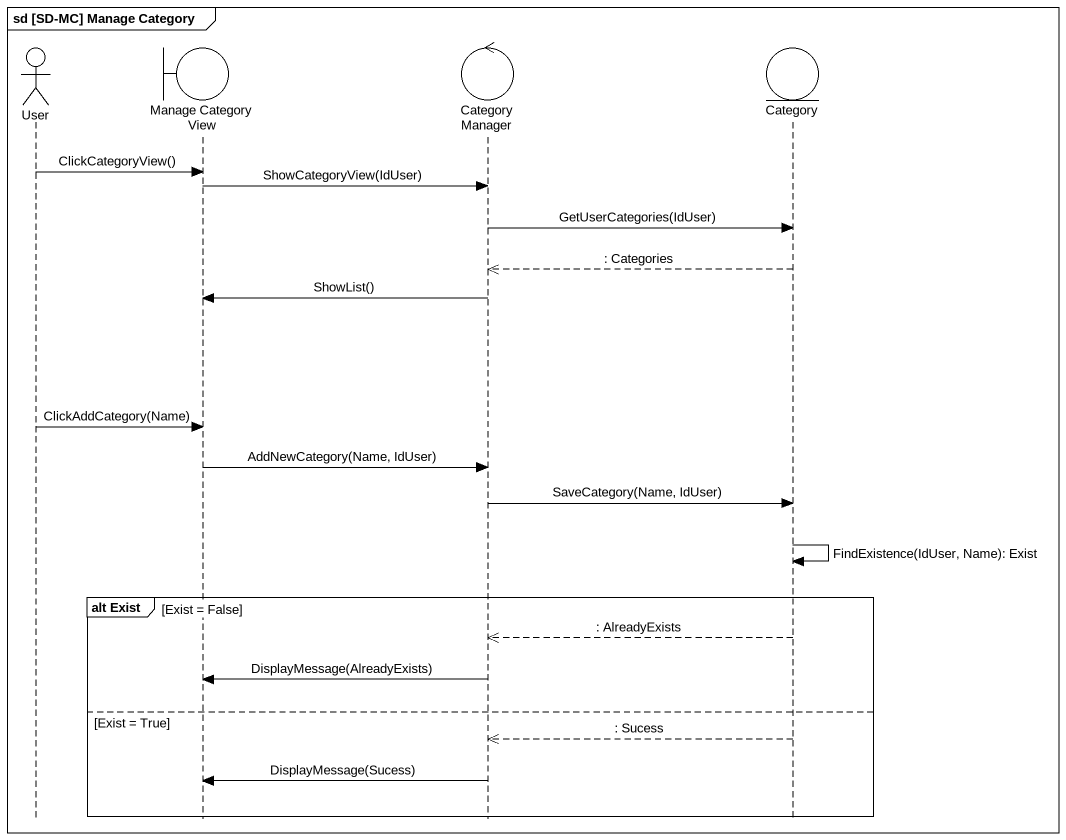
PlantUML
@startuml
mainframe sd [SD-MC] Manage Category
hide footbox
actor User
boundary "Manage Category View" as Manage_Category_View
control "Category Manager" as Category_Manager
entity Category

User -> Manage_Category_View : ClickCategoryView()
Manage_Category_View -> Category_Manager : ShowCategoryView(IdUser)
Category_Manager -> Category : GetUserCategories(IdUser)
Category -->> Category_Manager : : Categories
Category_Manager -> Manage_Category_View : ShowList()
User -> Manage_Category_View : ClickAddCategory(Name)
Manage_Category_View -> Category_Manager : AddNewCategory(Name, IdUser)
Category_Manager -> Category : SaveCategory(Name, IdUser)
Category -> Category : FindExistence(IdUser, Name): Exist
group alt Exist [Exist = False]
  Category -->> Category_Manager : : AlreadyExists
  Category_Manager -> Manage_Category_View : DisplayMessage(AlreadyExists)
else Exist = True
  Category -->> Category_Manager : : Sucess
  Category_Manager -> Manage_Category_View : DisplayMessage(Sucess)
end
@enduml
